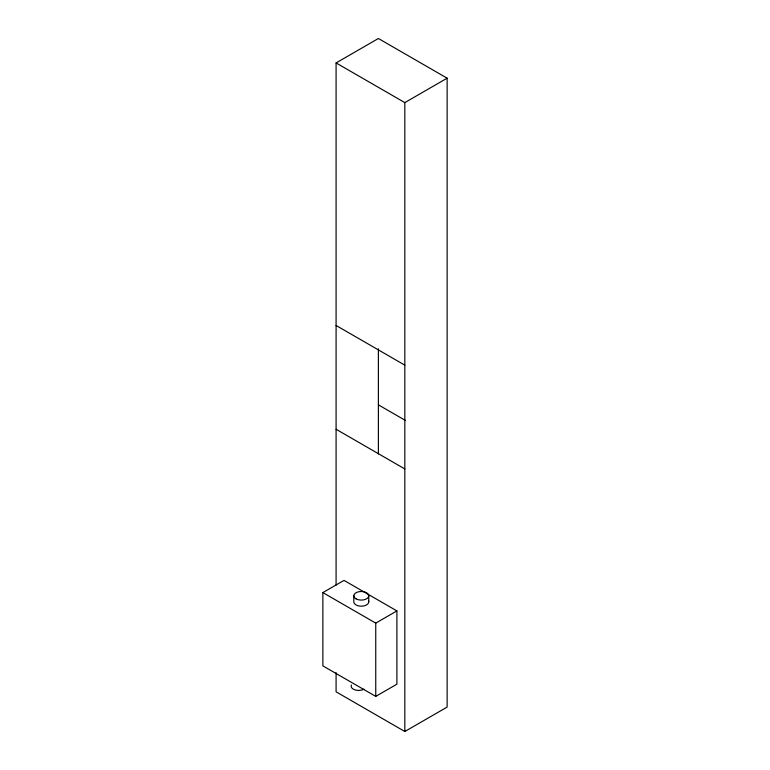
<?xml version="1.0" encoding="UTF-8"?>
<svg xmlns="http://www.w3.org/2000/svg" width="770" height="770" viewBox="0 0 770 770"><rect width="100%" height="100%" fill="white"/><g stroke="black" fill="none" stroke-linecap="round" stroke-linejoin="round"><path stroke-width="1.16" d="M336.086 585.113L336.086 62.919L378.388 38.5L447.129 78.184L447.129 707.081L404.828 731.5L336.086 691.816L336.086 672.634M336.086 62.919L404.828 102.612L447.129 78.184M322.871 592.592L344.017 580.388L396.897 610.908L396.897 684.184L375.75 696.388L322.871 665.867L322.871 592.592L375.75 623.122L396.897 610.908M336.086 325.469L404.828 365.153M378.388 404.847L405.472 420.478M336.086 429.265L404.828 468.949M404.828 102.612L404.828 731.5M378.388 348.772L378.388 453.992M375.75 623.122L375.75 696.388M368.763 595.788L368.763 601.89M353.805 595.788L353.805 601.89A7.479 4.322 0 0 0 362.266 606.173A7.479 4.322 0 0 0 368.512 600.773M363.921 689.169A7.479 4.322 0 0 1 354.893 689.862A7.479 4.322 0 0 1 351.409 685.002M356 598.839A7.479 4.322 0 0 0 368.512 596.904A7.479 4.322 0 0 0 359.349 591.62A7.479 4.322 0 0 0 356 598.839"/></g></svg>
